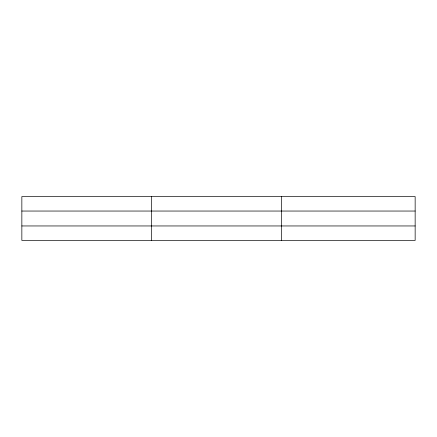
<?xml version="1.0" encoding="UTF-8"?>
<svg xmlns="http://www.w3.org/2000/svg" width="437" height="437" viewBox="0 0 437 437"><rect width="100%" height="100%" fill="white"/><g stroke="black" fill="none" stroke-linecap="round" stroke-linejoin="round"><path stroke-width="0.66" d="M151.639 240.426L151.639 196.574M281.428 240.426L281.428 196.574M415.15 211.044L415.15 196.574L21.85 196.574L21.85 240.426L415.15 240.426L415.15 211.044L21.85 211.044M21.85 225.956L415.15 225.956"/></g></svg>
